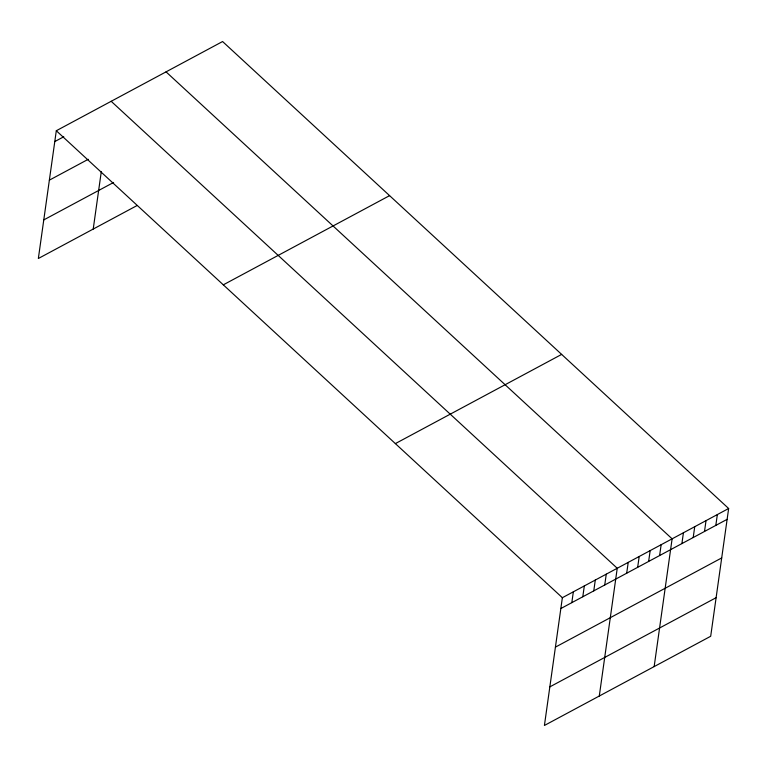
<?xml version="1.0" encoding="UTF-8"?>
<svg xmlns="http://www.w3.org/2000/svg" width="767" height="767" viewBox="0 0 767 767"><rect width="100%" height="100%" fill="white"/><g stroke="black" fill="none" stroke-linecap="round" stroke-linejoin="round"><path stroke-width="1.15" d="M728.65 508.502L562.364 597.704L544.417 725.467L710.693 636.265L728.65 508.502L222.583 41.533L56.307 130.735L38.35 258.498L137.12 205.508M93.219 229.065L101.282 171.703M571.818 602.651L573.342 591.817M582.795 596.764L584.32 585.93M593.773 590.878L595.297 580.044M604.741 584.991L606.266 574.157M599.286 696.033L617.243 568.27L111.177 101.292M626.697 573.217L628.221 562.384M637.665 567.331L639.189 556.487M648.642 561.444L650.167 550.601M659.62 555.557L661.144 544.714M654.155 666.6L672.113 538.827L166.055 71.858M681.901 543.602L683.426 532.768M693.205 537.533L694.729 526.699M704.509 531.473L706.033 520.63M715.822 525.405L717.346 514.571M54.783 141.569L63.766 136.756M49.356 180.159L88.272 159.287M43.777 219.908L113.612 182.45M223.302 284.835L389.588 195.633M395.369 443.604L561.645 354.402M560.85 608.538L727.126 519.336M555.423 647.127L721.709 557.925M549.834 686.877L716.119 597.685M56.307 130.735L562.364 597.704"/></g></svg>
